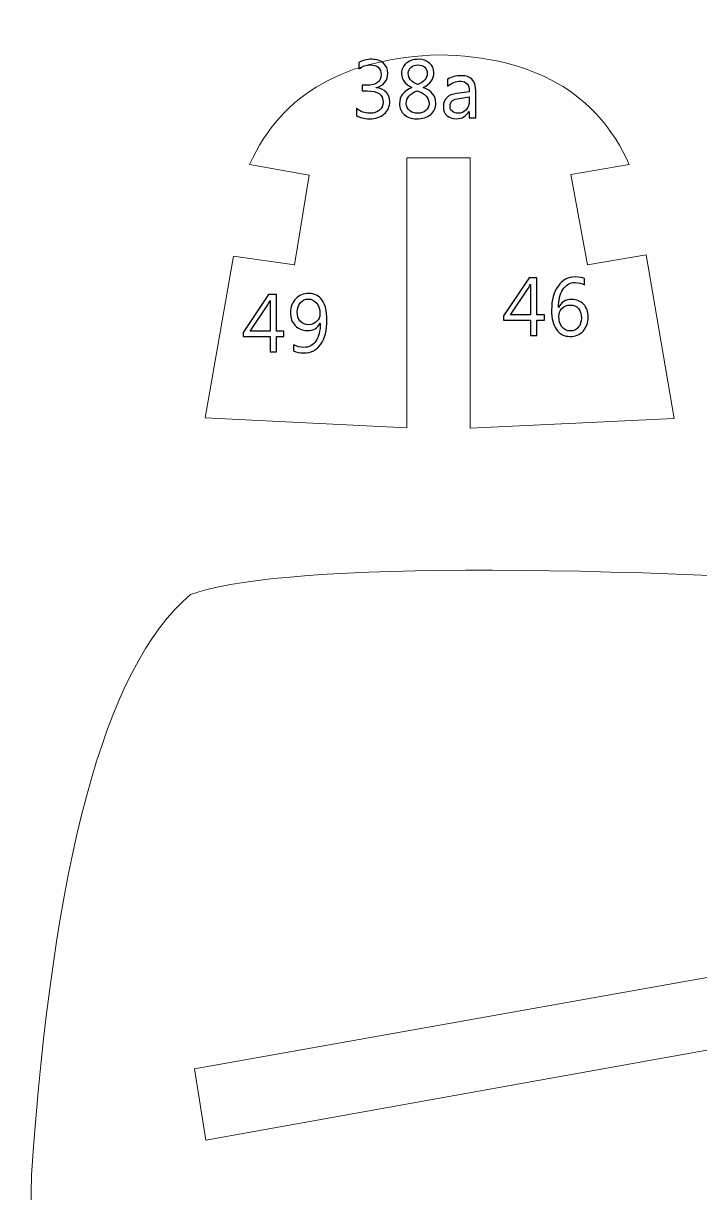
# Model space of a CAD drawing. Header units: centimetres. Extents: x -196 to 200, y -267 to 229.
# Drawn here: x -193.6 to -158.5, y 111.7 to 172.4 of the extents above; entities that cross this region are included whole.
import ezdxf

# ---------------------------------------------------------------- set-up
doc = ezdxf.new("R2010")
doc.units = ezdxf.units.CM
doc.header["$MEASUREMENT"] = 0
doc.layers.add('Camada 1', color=7, linetype='Continuous')
doc.layers.add('Camada 2', color=20, linetype='Continuous')

msp = doc.modelspace()

# ---------------------------------------------------------------- linework, layer by layer
at = {"layer": 'Camada 1', "lineweight": 9}
for points, knots in [([(114.689, 140.372), (114.689, 140.372), (121.777, 140.406), (121.777, 140.406), (121.777, 140.406), (121.777, 140.406), (121.77, 129.531), (121.77, 129.531), (121.77, 129.531), (121.77, 129.531), (125.082, 129.531), (125.082, 129.531), (125.082, 129.531), (125.082, 129.531), (125.087, 140.334), (125.087, 140.334), (125.087, 140.334), (125.087, 140.334), (135.586, 140.334), (135.586, 140.334), (135.586, 140.334), (135.586, 140.334), (135.586, 129.531), (135.586, 129.531), (135.586, 129.531), (135.586, 129.531), (138.885, 129.531), (138.885, 129.531), (138.885, 129.531), (138.885, 129.531), (138.886, 140.351), (138.886, 140.351), (138.886, 140.351), (138.886, 140.351), (149.417, 140.346), (149.417, 140.346), (149.417, 140.346), (149.417, 140.346), (149.391, 129.535), (149.391, 129.535), (149.391, 129.535), (149.391, 129.535), (152.742, 129.531), (152.742, 129.531), (152.742, 129.531), (152.742, 129.531), (152.755, 140.375), (152.755, 140.375), (152.755, 140.375), (152.755, 140.375), (163.247, 140.384), (163.247, 140.384), (163.247, 140.384), (163.247, 140.384), (163.247, 129.532), (163.247, 129.532), (163.247, 129.532), (163.247, 129.532), (166.534, 129.534), (166.534, 129.534), (166.534, 129.534), (166.534, 129.534), (166.587, 140.372), (166.587, 140.372), (166.587, 140.372), (166.587, 140.372), (177.191, 140.351), (177.191, 140.351), (177.191, 140.351), (177.191, 140.351), (177.225, 129.532), (177.225, 129.532), (177.225, 129.532), (177.225, 129.532), (180.491, 129.532), (180.491, 129.532), (180.491, 129.532), (180.491, 129.532), (180.507, 140.351), (180.507, 140.351), (180.507, 140.351), (180.507, 140.351), (194.175, 140.357), (194.175, 140.357), (194.175, 140.357), (194.175, 140.357), (194.198, 135.934), (194.198, 135.934), (194.198, 135.934), (194.198, 135.934), (190.911, 135.937), (190.911, 135.937), (190.911, 135.937), (190.911, 135.937), (190.911, 122.929), (190.911, 122.929), (190.911, 122.929), (190.911, 122.929), (194.197, 122.931), (194.197, 122.931), (194.197, 122.931), (194.197, 122.931), (194.197, 118.546), (194.197, 118.546), (194.197, 118.546), (194.197, 118.546), (111.237, 118.545), (111.237, 118.545), (111.237, 118.545), (111.237, 118.545), (111.234, 125.194), (111.234, 125.194), (111.234, 125.194), (111.234, 125.194), (100.095, 125.194), (100.095, 125.194), (100.095, 125.194), (98.387, 125.156), (97.605, 123.336), (97.591, 120.037), (97.591, 120.037), (97.729, 114.639), (94.559, 112.378), (91.986, 112.668), (91.986, 112.668), (91.986, 112.668), (93.508, 124.97), (93.508, 124.97), (93.508, 124.97), (93.508, 124.97), (90.249, 125.309), (90.249, 125.309), (90.249, 125.309), (90.249, 125.309), (89.165, 117.272), (89.165, 117.272), (89.165, 117.272), (89.165, 117.272), (2.271, 117.175), (2.271, 117.175), (2.271, 117.175), (2.271, 117.175), (2.269, 110.802), (2.269, 110.802), (2.269, 110.802), (2.269, 110.802), (-1.043, 110.801), (-1.043, 110.801), (-1.043, 110.801), (-1.043, 110.801), (-1.185, 88.942), (-1.185, 88.942), (-1.185, 88.942), (-1.185, 88.942), (-35.24, 85.129), (-35.24, 85.129), (-35.24, 85.129), (-35.24, 85.129), (-63.557, 85.144), (-63.557, 85.144), (-63.557, 85.144), (-65.043, 84.591), (-65.665, 83.347), (-65.246, 81.268), (-65.246, 81.268), (-65.246, 81.268), (-64.254, 78.165), (-64.254, 78.165), (-64.254, 78.165), (-63.326, 75.262), (-63.061, 73.597), (-65.387, 72.634), (-65.387, 72.634), (-65.387, 72.634), (-69.566, 71.073), (-69.566, 71.073), (-69.566, 71.073), (-75.32, 68.462), (-76.167, 62.893), (-73.657, 55.298), (-73.657, 55.298), (-72.354, 51.114), (-73.927, 48.199), (-76.368, 49.092), (-76.368, 49.092), (-76.368, 49.092), (-103.733, 58.307), (-103.733, 58.307), (-103.733, 58.307), (-103.102, 60.687), (-102.343, 63.067), (-101.456, 65.446), (-101.456, 65.446), (-101.456, 65.446), (-93.666, 62.108), (-93.666, 62.108), (-93.666, 62.108), (-93.666, 62.108), (-92.577, 65.248), (-92.577, 65.248), (-92.577, 65.248), (-92.577, 65.248), (-100.4, 68.586), (-100.4, 68.586), (-100.4, 68.586), (-99.209, 71.162), (-97.955, 73.674), (-96.637, 76.121), (-96.637, 76.121), (-96.637, 76.121), (-88.847, 71.858), (-88.847, 71.858), (-88.847, 71.858), (-88.847, 71.858), (-87.13, 74.667), (-87.13, 74.667), (-87.13, 74.667), (-87.13, 74.667), (-94.821, 78.964), (-94.821, 78.964), (-94.821, 78.964), (-93.561, 81.177), (-92.248, 83.287), (-90.86, 85.243), (-90.86, 85.243), (-90.86, 85.243), (-83.73, 80.451), (-83.73, 80.451), (-83.73, 80.451), (-83.73, 80.451), (-81.948, 83.161), (-81.948, 83.161), (-81.948, 83.161), (-81.948, 83.161), (-88.979, 87.953), (-88.979, 87.953), (-88.979, 87.953), (-87.461, 89.938), (-86.028, 91.963), (-84.688, 94.035), (-84.688, 94.035), (-84.688, 94.035), (-77.327, 89.441), (-77.327, 89.441), (-77.327, 89.441), (-77.327, 89.441), (-75.907, 92.316), (-75.907, 92.316), (-75.907, 92.316), (-75.907, 92.316), (-83.103, 96.976), (-83.103, 96.976), (-83.103, 96.976), (-80.277, 103.602), (-82.236, 109.043), (-90.122, 112.277), (-90.122, 112.277), (-103.899, 115.381), (-119.513, 113.823), (-133.764, 106.791), (-133.764, 106.791), (-144.008, 101.178), (-154.042, 94.092), (-164.777, 87.847), (-164.777, 87.847), (-170.221, 84.322), (-175.616, 81.162), (-181.376, 78.622), (-181.376, 78.622), (-183.558, 77.911), (-185.077, 77.638), (-185.897, 78.094), (-185.897, 78.094), (-191.027, 82.698), (-193.644, 93.751), (-193.229, 112.589), (-193.229, 112.589), (-192.121, 128.575), (-189.468, 139.014), (-184.95, 142.757), (-184.95, 142.757), (-180.824, 144.316), (-165.289, 144.555), (-141.95, 142.79), (-141.95, 142.79), (-126.066, 141.543), (-110.264, 140.047), (-94.515, 138.397), (-94.515, 138.397), (-85.281, 137.334), (-77.614, 145.445), (-70.733, 157.943), (-70.733, 157.943), (-72.994, 158.332), (-74.592, 160.089), (-74.791, 163.639), (-74.791, 163.639), (-74.747, 167.843), (-72.92, 169.939), (-69.436, 170.243), (-69.436, 170.243), (-67.983, 170.256), (-66.531, 170.239), (-65.079, 170.073), (-65.079, 170.073), (-63.108, 169.837), (-62.191, 170.706), (-62.256, 173.119), (-62.256, 173.119), (-62.256, 173.119), (-62.225, 177.892), (-62.225, 177.892), (-62.225, 177.892), (-62.225, 177.892), (-58.622, 177.892), (-58.622, 177.892), (-58.622, 177.892), (-58.622, 177.892), (-58.621, 184.763), (-58.621, 184.763), (-58.621, 184.763), (-58.621, 184.763), (-52.573, 184.76), (-52.573, 184.76), (-52.573, 184.76), (-52.573, 184.76), (-46.65, 192.035), (-46.65, 192.035), (-46.65, 192.035), (-46.65, 192.035), (-18.056, 192.03), (-18.056, 192.03), (-18.056, 192.03), (-18.056, 192.03), (-18.049, 180.199), (-18.049, 180.199), (-18.049, 180.199), (-18.049, 180.199), (-14.604, 180.2), (-14.604, 180.2), (-14.604, 180.2), (-14.604, 180.2), (-14.654, 172.369), (-14.654, 172.369), (-14.654, 172.369), (-14.75, 170.684), (-15.901, 169.942), (-17.653, 169.659), (-17.653, 169.659), (-17.653, 169.659), (-23.365, 169.659), (-23.365, 169.659), (-23.365, 169.659), (-23.365, 169.659), (-23.367, 164.682), (-23.367, 164.682), (-23.367, 164.682), (-23.367, 164.682), (-17.384, 164.682), (-17.384, 164.682), (-17.384, 164.682), (-9.828, 164.385), (-5.427, 163.227), (-3.319, 160.661), (-3.319, 160.661), (-1.966, 159.056), (-1.137, 157.276), (-1.075, 155.241), (-1.075, 155.241), (-1.075, 155.241), (-1.006, 145.454), (-1.006, 145.454), (-1.006, 145.454), (-1.006, 145.454), (2.333, 145.456), (2.333, 145.456), (2.333, 145.456), (2.333, 145.456), (2.342, 137.754), (2.342, 137.754), (2.342, 137.754), (2.342, 137.754), (92.633, 137.751), (92.633, 137.751), (92.633, 137.751), (92.633, 137.751), (92.619, 142.019), (92.619, 142.019), (92.619, 142.019), (94.823, 148.923), (96.989, 156.13), (99.23, 162.731), (99.23, 162.731), (100.216, 165.658), (101.894, 167.27), (104.257, 167.188), (104.257, 167.188), (107.361, 166.892), (109.115, 164.964), (110.065, 161.989), (110.065, 161.989), (111.854, 155.099), (113.136, 147.567), (114.689, 140.372)], [0, 0, 0, 0, 0.009804, 0.009804, 0.009804, 0.009804, 0.019608, 0.019608, 0.019608, 0.019608, 0.029412, 0.029412, 0.029412, 0.029412, 0.039216, 0.039216, 0.039216, 0.039216, 0.04902, 0.04902, 0.04902, 0.04902, 0.058824, 0.058824, 0.058824, 0.058824, 0.068627, 0.068627, 0.068627, 0.068627, 0.078431, 0.078431, 0.078431, 0.078431, 0.088235, 0.088235, 0.088235, 0.088235, 0.098039, 0.098039, 0.098039, 0.098039, 0.107843, 0.107843, 0.107843, 0.107843, 0.117647, 0.117647, 0.117647, 0.117647, 0.127451, 0.127451, 0.127451, 0.127451, 0.137255, 0.137255, 0.137255, 0.137255, 0.147059, 0.147059, 0.147059, 0.147059, 0.156863, 0.156863, 0.156863, 0.156863, 0.166667, 0.166667, 0.166667, 0.166667, 0.176471, 0.176471, 0.176471, 0.176471, 0.186275, 0.186275, 0.186275, 0.186275, 0.196078, 0.196078, 0.196078, 0.196078, 0.205882, 0.205882, 0.205882, 0.205882, 0.215686, 0.215686, 0.215686, 0.215686, 0.22549, 0.22549, 0.22549, 0.22549, 0.235294, 0.235294, 0.235294, 0.235294, 0.245098, 0.245098, 0.245098, 0.245098, 0.254902, 0.254902, 0.254902, 0.254902, 0.264706, 0.264706, 0.264706, 0.264706, 0.27451, 0.27451, 0.27451, 0.27451, 0.284314, 0.284314, 0.284314, 0.284314, 0.294118, 0.294118, 0.294118, 0.294118, 0.303922, 0.303922, 0.303922, 0.303922, 0.313725, 0.313725, 0.313725, 0.313726, 0.323529, 0.323529, 0.323529, 0.323529, 0.333333, 0.333333, 0.333333, 0.333333, 0.343137, 0.343137, 0.343137, 0.343137, 0.352941, 0.352941, 0.352941, 0.352941, 0.362745, 0.362745, 0.362745, 0.362745, 0.372549, 0.372549, 0.372549, 0.372549, 0.382353, 0.382353, 0.382353, 0.382353, 0.392157, 0.392157, 0.392157, 0.392157, 0.401961, 0.401961, 0.401961, 0.401961, 0.411765, 0.411765, 0.411765, 0.411765, 0.421569, 0.421569, 0.421569, 0.421569, 0.431373, 0.431373, 0.431373, 0.431373, 0.441176, 0.441176, 0.441176, 0.441176, 0.45098, 0.45098, 0.45098, 0.45098, 0.460784, 0.460784, 0.460784, 0.460784, 0.470588, 0.470588, 0.470588, 0.470588, 0.480392, 0.480392, 0.480392, 0.480392, 0.490196, 0.490196, 0.490196, 0.490196, 0.5, 0.5, 0.5, 0.5, 0.509804, 0.509804, 0.509804, 0.509804, 0.519608, 0.519608, 0.519608, 0.519608, 0.529412, 0.529412, 0.529412, 0.529412, 0.539216, 0.539216, 0.539216, 0.539216, 0.54902, 0.54902, 0.54902, 0.54902, 0.558824, 0.558824, 0.558824, 0.558824, 0.568627, 0.568627, 0.568627, 0.568627, 0.578431, 0.578431, 0.578431, 0.578431, 0.588235, 0.588235, 0.588235, 0.588235, 0.598039, 0.598039, 0.598039, 0.598039, 0.607843, 0.607843, 0.607843, 0.607843, 0.617647, 0.617647, 0.617647, 0.617647, 0.627451, 0.627451, 0.627451, 0.627451, 0.637255, 0.637255, 0.637255, 0.637255, 0.647059, 0.647059, 0.647059, 0.647059, 0.656863, 0.656863, 0.656863, 0.656863, 0.666667, 0.666667, 0.666667, 0.666667, 0.676471, 0.676471, 0.676471, 0.676471, 0.686275, 0.686275, 0.686275, 0.686275, 0.696078, 0.696078, 0.696078, 0.696078, 0.705882, 0.705882, 0.705882, 0.705882, 0.715686, 0.715686, 0.715686, 0.715686, 0.72549, 0.72549, 0.72549, 0.72549, 0.735294, 0.735294, 0.735294, 0.735294, 0.745098, 0.745098, 0.745098, 0.745098, 0.754902, 0.754902, 0.754902, 0.754902, 0.764706, 0.764706, 0.764706, 0.764706, 0.77451, 0.77451, 0.77451, 0.77451, 0.784314, 0.784314, 0.784314, 0.784314, 0.794118, 0.794118, 0.794118, 0.794118, 0.803922, 0.803922, 0.803922, 0.803922, 0.813725, 0.813725, 0.813725, 0.813726, 0.823529, 0.823529, 0.823529, 0.823529, 0.833333, 0.833333, 0.833333, 0.833333, 0.843137, 0.843137, 0.843137, 0.843137, 0.852941, 0.852941, 0.852941, 0.852941, 0.862745, 0.862745, 0.862745, 0.862745, 0.872549, 0.872549, 0.872549, 0.872549, 0.882353, 0.882353, 0.882353, 0.882353, 0.892157, 0.892157, 0.892157, 0.892157, 0.901961, 0.901961, 0.901961, 0.901961, 0.911765, 0.911765, 0.911765, 0.911765, 0.921569, 0.921569, 0.921569, 0.921569, 0.931373, 0.931373, 0.931373, 0.931373, 0.941176, 0.941176, 0.941176, 0.941176, 0.95098, 0.95098, 0.95098, 0.95098, 0.960784, 0.960784, 0.960784, 0.960784, 0.970588, 0.970588, 0.970588, 0.970588, 0.980392, 0.980392, 0.980392, 0.980392, 1, 1, 1, 1]), ([(-181.881, 165.108), (-181.881, 165.108), (-178.786, 164.544), (-178.786, 164.544), (-178.786, 164.544), (-178.786, 164.544), (-179.557, 159.887), (-179.557, 159.887), (-179.557, 159.887), (-179.557, 159.887), (-182.719, 160.334), (-182.719, 160.334), (-182.719, 160.334), (-182.719, 160.334), (-184.196, 151.947), (-184.196, 151.947), (-184.196, 151.947), (-184.196, 151.947), (-173.705, 151.417), (-173.705, 151.417), (-173.705, 151.417), (-173.705, 151.417), (-173.712, 165.444), (-173.712, 165.444), (-173.712, 165.444), (-173.712, 165.444), (-170.421, 165.443), (-170.421, 165.443), (-170.421, 165.443), (-170.421, 165.443), (-170.421, 151.397), (-170.421, 151.397), (-170.421, 151.397), (-170.421, 151.397), (-159.807, 151.913), (-159.807, 151.913), (-159.807, 151.913), (-159.807, 151.913), (-161.274, 160.416), (-161.274, 160.416), (-161.274, 160.416), (-161.274, 160.416), (-164.313, 159.891), (-164.313, 159.891), (-164.313, 159.891), (-164.313, 159.891), (-165.177, 164.585), (-165.177, 164.585), (-165.177, 164.585), (-165.177, 164.585), (-162.152, 165.106), (-162.152, 165.106), (-162.152, 165.106), (-163.812, 168.831), (-167.12, 170.716), (-172.038, 170.804), (-172.038, 170.804), (-176.778, 170.652), (-180.233, 168.843), (-181.881, 165.108)], [0, 0, 0, 0, 0.0625, 0.0625, 0.0625, 0.0625, 0.125, 0.125, 0.125, 0.125, 0.1875, 0.1875, 0.1875, 0.1875, 0.25, 0.25, 0.25, 0.25, 0.3125, 0.3125, 0.3125, 0.3125, 0.375, 0.375, 0.375, 0.375, 0.4375, 0.4375, 0.4375, 0.4375, 0.5, 0.5, 0.5, 0.5, 0.5625, 0.5625, 0.5625, 0.5625, 0.625, 0.625, 0.625, 0.625, 0.6875, 0.6875, 0.6875, 0.6875, 0.75, 0.75, 0.75, 0.75, 0.8125, 0.8125, 0.8125, 0.8125, 0.875, 0.875, 0.875, 0.875, 1, 1, 1, 1]), ([(-184.741, 118.12), (-184.741, 118.12), (-184.151, 114.415), (-184.151, 114.415), (-184.151, 114.415), (-184.151, 114.415), (-146.25, 121.208), (-146.25, 121.208), (-146.25, 121.208), (-146.25, 121.208), (-147.004, 124.833), (-147.004, 124.833), (-147.004, 124.833), (-147.004, 124.833), (-184.741, 118.12), (-184.741, 118.12)], [0, 0, 0, 0, 0.2, 0.2, 0.2, 0.2, 0.4, 0.4, 0.4, 0.4, 0.6, 0.6, 0.6, 0.6, 1, 1, 1, 1])]:
    msp.add_open_spline(points, degree=3, knots=knots, dxfattribs=at)
at = {"layer": 'Camada 2'}
for points, knots in [([(-176.327, 167.643), (-176.327, 167.643), (-176.327, 168.01), (-176.327, 168.01), (-176.327, 168.01), (-176.123, 167.848), (-175.892, 167.767), (-175.635, 167.767), (-175.635, 167.767), (-175.426, 167.767), (-175.259, 167.819), (-175.135, 167.924), (-175.135, 167.924), (-175.01, 168.028), (-174.948, 168.169), (-174.948, 168.345), (-174.948, 168.345), (-174.948, 168.737), (-175.226, 168.932), (-175.78, 168.932), (-175.78, 168.932), (-175.78, 168.932), (-176.028, 168.932), (-176.028, 168.932), (-176.028, 168.932), (-176.028, 168.932), (-176.028, 169.222), (-176.028, 169.222), (-176.028, 169.222), (-176.028, 169.222), (-175.792, 169.222), (-175.792, 169.222), (-175.792, 169.222), (-175.298, 169.222), (-175.051, 169.406), (-175.051, 169.772), (-175.051, 169.772), (-175.051, 170.112), (-175.239, 170.281), (-175.616, 170.281), (-175.616, 170.281), (-175.827, 170.281), (-176.025, 170.21), (-176.212, 170.067), (-176.212, 170.067), (-176.212, 170.067), (-176.212, 170.4), (-176.212, 170.4), (-176.212, 170.4), (-176.02, 170.514), (-175.793, 170.571), (-175.532, 170.571), (-175.532, 170.571), (-175.28, 170.571), (-175.079, 170.504), (-174.927, 170.371), (-174.927, 170.371), (-174.776, 170.237), (-174.701, 170.067), (-174.701, 169.858), (-174.701, 169.858), (-174.701, 169.465), (-174.901, 169.212), (-175.301, 169.099), (-175.301, 169.099), (-175.301, 169.099), (-175.301, 169.091), (-175.301, 169.091), (-175.301, 169.091), (-175.086, 169.07), (-174.916, 168.995), (-174.789, 168.865), (-174.789, 168.865), (-174.662, 168.734), (-174.598, 168.572), (-174.598, 168.378), (-174.598, 168.378), (-174.598, 168.109), (-174.694, 167.893), (-174.887, 167.728), (-174.887, 167.728), (-175.08, 167.564), (-175.334, 167.481), (-175.649, 167.481), (-175.649, 167.481), (-175.933, 167.481), (-176.159, 167.535), (-176.327, 167.643)], [0, 0, 0, 0, 0.043478, 0.043478, 0.043478, 0.043478, 0.086957, 0.086957, 0.086957, 0.086957, 0.130435, 0.130435, 0.130435, 0.130435, 0.173913, 0.173913, 0.173913, 0.173913, 0.217391, 0.217391, 0.217391, 0.217391, 0.26087, 0.26087, 0.26087, 0.26087, 0.304348, 0.304348, 0.304348, 0.304348, 0.347826, 0.347826, 0.347826, 0.347826, 0.391304, 0.391304, 0.391304, 0.391304, 0.434783, 0.434783, 0.434783, 0.434783, 0.478261, 0.478261, 0.478261, 0.478261, 0.521739, 0.521739, 0.521739, 0.521739, 0.565217, 0.565217, 0.565217, 0.565217, 0.608696, 0.608696, 0.608696, 0.608696, 0.652174, 0.652174, 0.652174, 0.652174, 0.695652, 0.695652, 0.695652, 0.695652, 0.73913, 0.73913, 0.73913, 0.73913, 0.782609, 0.782609, 0.782609, 0.782609, 0.826087, 0.826087, 0.826087, 0.826087, 0.869565, 0.869565, 0.869565, 0.869565, 0.913043, 0.913043, 0.913043, 0.913043, 1, 1, 1, 1]), ([(-173.446, 169.099), (-173.446, 169.099), (-173.446, 169.107), (-173.446, 169.107), (-173.446, 169.107), (-173.805, 169.274), (-173.984, 169.515), (-173.984, 169.833), (-173.984, 169.833), (-173.984, 170.048), (-173.902, 170.225), (-173.738, 170.363), (-173.738, 170.363), (-173.573, 170.502), (-173.362, 170.571), (-173.103, 170.571), (-173.103, 170.571), (-172.87, 170.571), (-172.678, 170.506), (-172.528, 170.377), (-172.528, 170.377), (-172.378, 170.247), (-172.302, 170.082), (-172.302, 169.879), (-172.302, 169.879), (-172.302, 169.548), (-172.487, 169.291), (-172.857, 169.107), (-172.857, 169.107), (-172.857, 169.107), (-172.857, 169.099), (-172.857, 169.099), (-172.857, 169.099), (-172.422, 168.943), (-172.204, 168.673), (-172.204, 168.29), (-172.204, 168.29), (-172.204, 168.042), (-172.293, 167.846), (-172.471, 167.7), (-172.471, 167.7), (-172.648, 167.554), (-172.896, 167.481), (-173.212, 167.481), (-173.212, 167.481), (-173.467, 167.481), (-173.677, 167.554), (-173.843, 167.698), (-173.843, 167.698), (-174.008, 167.842), (-174.091, 168.03), (-174.091, 168.261), (-174.091, 168.261), (-174.091, 168.644), (-173.876, 168.924), (-173.446, 169.099)], [0, 0, 0, 0, 0.066667, 0.066667, 0.066667, 0.066667, 0.133333, 0.133333, 0.133333, 0.133333, 0.2, 0.2, 0.2, 0.2, 0.266667, 0.266667, 0.266667, 0.266667, 0.333333, 0.333333, 0.333333, 0.333333, 0.4, 0.4, 0.4, 0.4, 0.466667, 0.466667, 0.466667, 0.466667, 0.533333, 0.533333, 0.533333, 0.533333, 0.6, 0.6, 0.6, 0.6, 0.666667, 0.666667, 0.666667, 0.666667, 0.733333, 0.733333, 0.733333, 0.733333, 0.8, 0.8, 0.8, 0.8, 0.866667, 0.866667, 0.866667, 0.866667, 1, 1, 1, 1]), ([(-172.652, 169.836), (-172.652, 169.974), (-172.696, 170.082), (-172.782, 170.162), (-172.782, 170.162), (-172.868, 170.241), (-172.986, 170.281), (-173.135, 170.281), (-173.135, 170.281), (-173.274, 170.281), (-173.392, 170.24), (-173.489, 170.156), (-173.489, 170.156), (-173.585, 170.074), (-173.634, 169.969), (-173.634, 169.841), (-173.634, 169.841), (-173.634, 169.58), (-173.472, 169.385), (-173.147, 169.252), (-173.147, 169.252), (-172.817, 169.389), (-172.652, 169.583), (-172.652, 169.836)], [0, 0, 0, 0, 0.142857, 0.142857, 0.142857, 0.142857, 0.285714, 0.285714, 0.285714, 0.285714, 0.428571, 0.428571, 0.428571, 0.428571, 0.571429, 0.571429, 0.571429, 0.571429, 0.714286, 0.714286, 0.714286, 0.714286, 1, 1, 1, 1]), ([(-170.126, 167.532), (-170.126, 167.532), (-170.467, 167.532), (-170.467, 167.532), (-170.467, 167.532), (-170.467, 167.532), (-170.467, 167.866), (-170.467, 167.866), (-170.467, 167.866), (-170.467, 167.866), (-170.476, 167.866), (-170.476, 167.866), (-170.476, 167.866), (-170.624, 167.609), (-170.843, 167.481), (-171.132, 167.481), (-171.132, 167.481), (-171.345, 167.481), (-171.511, 167.537), (-171.632, 167.65), (-171.632, 167.65), (-171.752, 167.763), (-171.811, 167.912), (-171.811, 168.099), (-171.811, 168.099), (-171.811, 168.498), (-171.577, 168.73), (-171.107, 168.796), (-171.107, 168.796), (-171.107, 168.796), (-170.467, 168.885), (-170.467, 168.885), (-170.467, 168.885), (-170.467, 169.249), (-170.614, 169.432), (-170.907, 169.432), (-170.907, 169.432), (-171.164, 169.432), (-171.395, 169.343), (-171.602, 169.167), (-171.602, 169.167), (-171.602, 169.167), (-171.602, 169.517), (-171.602, 169.517), (-171.602, 169.517), (-171.393, 169.651), (-171.151, 169.718), (-170.878, 169.718), (-170.878, 169.718), (-170.376, 169.718), (-170.126, 169.452), (-170.126, 168.921), (-170.126, 168.921), (-170.126, 168.921), (-170.126, 167.532), (-170.126, 167.532)], [0, 0, 0, 0, 0.066667, 0.066667, 0.066667, 0.066667, 0.133333, 0.133333, 0.133333, 0.133333, 0.2, 0.2, 0.2, 0.2, 0.266667, 0.266667, 0.266667, 0.266667, 0.333333, 0.333333, 0.333333, 0.333333, 0.4, 0.4, 0.4, 0.4, 0.466667, 0.466667, 0.466667, 0.466667, 0.533333, 0.533333, 0.533333, 0.533333, 0.6, 0.6, 0.6, 0.6, 0.666667, 0.666667, 0.666667, 0.666667, 0.733333, 0.733333, 0.733333, 0.733333, 0.8, 0.8, 0.8, 0.8, 0.866667, 0.866667, 0.866667, 0.866667, 1, 1, 1, 1]), ([(-173.17, 168.937), (-173.551, 168.785), (-173.741, 168.565), (-173.741, 168.276), (-173.741, 168.276), (-173.741, 168.128), (-173.685, 168.005), (-173.575, 167.91), (-173.575, 167.91), (-173.465, 167.815), (-173.319, 167.767), (-173.139, 167.767), (-173.139, 167.767), (-172.967, 167.767), (-172.827, 167.814), (-172.718, 167.908), (-172.718, 167.908), (-172.609, 168.002), (-172.554, 168.121), (-172.554, 168.264), (-172.554, 168.264), (-172.554, 168.565), (-172.76, 168.789), (-173.17, 168.937)], [0, 0, 0, 0, 0.142857, 0.142857, 0.142857, 0.142857, 0.285714, 0.285714, 0.285714, 0.285714, 0.428571, 0.428571, 0.428571, 0.428571, 0.571429, 0.571429, 0.571429, 0.571429, 0.714286, 0.714286, 0.714286, 0.714286, 1, 1, 1, 1]), ([(-170.467, 168.612), (-170.467, 168.612), (-170.982, 168.541), (-170.982, 168.541), (-170.982, 168.541), (-171.141, 168.519), (-171.26, 168.479), (-171.341, 168.423), (-171.341, 168.423), (-171.421, 168.366), (-171.462, 168.266), (-171.462, 168.123), (-171.462, 168.123), (-171.462, 168.018), (-171.425, 167.933), (-171.35, 167.867), (-171.35, 167.867), (-171.276, 167.801), (-171.176, 167.767), (-171.053, 167.767), (-171.053, 167.767), (-170.883, 167.767), (-170.743, 167.827), (-170.633, 167.946), (-170.633, 167.946), (-170.523, 168.065), (-170.467, 168.216), (-170.467, 168.399), (-170.467, 168.399), (-170.467, 168.399), (-170.467, 168.612), (-170.467, 168.612)], [0, 0, 0, 0, 0.111111, 0.111111, 0.111111, 0.111111, 0.222222, 0.222222, 0.222222, 0.222222, 0.333333, 0.333333, 0.333333, 0.333333, 0.444444, 0.444444, 0.444444, 0.444444, 0.555556, 0.555556, 0.555556, 0.555556, 0.666667, 0.666667, 0.666667, 0.666667, 0.777778, 0.777778, 0.777778, 0.777778, 1, 1, 1, 1]), ([(-166.561, 157.015), (-166.561, 157.015), (-166.945, 157.015), (-166.945, 157.015), (-166.945, 157.015), (-166.945, 157.015), (-166.945, 156.221), (-166.945, 156.221), (-166.945, 156.221), (-166.945, 156.221), (-167.282, 156.221), (-167.282, 156.221), (-167.282, 156.221), (-167.282, 156.221), (-167.282, 157.015), (-167.282, 157.015), (-167.282, 157.015), (-167.282, 157.015), (-168.687, 157.015), (-168.687, 157.015), (-168.687, 157.015), (-168.687, 157.015), (-168.687, 157.238), (-168.687, 157.238), (-168.687, 157.238), (-168.687, 157.238), (-167.357, 159.209), (-167.357, 159.209), (-167.357, 159.209), (-167.357, 159.209), (-166.945, 159.209), (-166.945, 159.209), (-166.945, 159.209), (-166.945, 159.209), (-166.945, 157.292), (-166.945, 157.292), (-166.945, 157.292), (-166.945, 157.292), (-166.561, 157.292), (-166.561, 157.292), (-166.561, 157.292), (-166.561, 157.292), (-166.561, 157.015), (-166.561, 157.015)], [0, 0, 0, 0, 0.083333, 0.083333, 0.083333, 0.083333, 0.166667, 0.166667, 0.166667, 0.166667, 0.25, 0.25, 0.25, 0.25, 0.333333, 0.333333, 0.333333, 0.333333, 0.416667, 0.416667, 0.416667, 0.416667, 0.5, 0.5, 0.5, 0.5, 0.583333, 0.583333, 0.583333, 0.583333, 0.666667, 0.666667, 0.666667, 0.666667, 0.75, 0.75, 0.75, 0.75, 0.833333, 0.833333, 0.833333, 0.833333, 1, 1, 1, 1]), ([(-164.47, 159.175), (-164.47, 159.175), (-164.47, 158.851), (-164.47, 158.851), (-164.47, 158.851), (-164.624, 158.93), (-164.786, 158.97), (-164.957, 158.97), (-164.957, 158.97), (-165.222, 158.97), (-165.434, 158.852), (-165.593, 158.615), (-165.593, 158.615), (-165.752, 158.379), (-165.831, 158.063), (-165.831, 157.667), (-165.831, 157.667), (-165.831, 157.667), (-165.823, 157.667), (-165.823, 157.667), (-165.823, 157.667), (-165.684, 157.949), (-165.457, 158.09), (-165.14, 158.09), (-165.14, 158.09), (-164.879, 158.09), (-164.672, 158.007), (-164.518, 157.839), (-164.518, 157.839), (-164.363, 157.672), (-164.286, 157.448), (-164.286, 157.167), (-164.286, 157.167), (-164.286, 156.873), (-164.375, 156.634), (-164.551, 156.448), (-164.551, 156.448), (-164.727, 156.262), (-164.951, 156.17), (-165.223, 156.17), (-165.223, 156.17), (-165.523, 156.17), (-165.759, 156.289), (-165.93, 156.528), (-165.93, 156.528), (-166.1, 156.768), (-166.186, 157.103), (-166.186, 157.536), (-166.186, 157.536), (-166.186, 158.06), (-166.074, 158.478), (-165.851, 158.79), (-165.851, 158.79), (-165.627, 159.103), (-165.332, 159.26), (-164.966, 159.26), (-164.966, 159.26), (-164.757, 159.26), (-164.592, 159.231), (-164.47, 159.175)], [0, 0, 0, 0, 0.0625, 0.0625, 0.0625, 0.0625, 0.125, 0.125, 0.125, 0.125, 0.1875, 0.1875, 0.1875, 0.1875, 0.25, 0.25, 0.25, 0.25, 0.3125, 0.3125, 0.3125, 0.3125, 0.375, 0.375, 0.375, 0.375, 0.4375, 0.4375, 0.4375, 0.4375, 0.5, 0.5, 0.5, 0.5, 0.5625, 0.5625, 0.5625, 0.5625, 0.625, 0.625, 0.625, 0.625, 0.6875, 0.6875, 0.6875, 0.6875, 0.75, 0.75, 0.75, 0.75, 0.8125, 0.8125, 0.8125, 0.8125, 0.875, 0.875, 0.875, 0.875, 1, 1, 1, 1]), ([(-167.282, 157.292), (-167.282, 157.292), (-167.282, 158.583), (-167.282, 158.583), (-167.282, 158.583), (-167.282, 158.675), (-167.28, 158.778), (-167.274, 158.892), (-167.274, 158.892), (-167.274, 158.892), (-167.282, 158.892), (-167.282, 158.892), (-167.282, 158.892), (-167.302, 158.842), (-167.34, 158.766), (-167.397, 158.663), (-167.397, 158.663), (-167.397, 158.663), (-168.316, 157.292), (-168.316, 157.292), (-168.316, 157.292), (-168.316, 157.292), (-167.282, 157.292), (-167.282, 157.292)], [0, 0, 0, 0, 0.142857, 0.142857, 0.142857, 0.142857, 0.285714, 0.285714, 0.285714, 0.285714, 0.428571, 0.428571, 0.428571, 0.428571, 0.571429, 0.571429, 0.571429, 0.571429, 0.714286, 0.714286, 0.714286, 0.714286, 1, 1, 1, 1]), ([(-180.1, 156.158), (-180.1, 156.158), (-180.484, 156.158), (-180.484, 156.158), (-180.484, 156.158), (-180.484, 156.158), (-180.484, 155.364), (-180.484, 155.364), (-180.484, 155.364), (-180.484, 155.364), (-180.822, 155.364), (-180.822, 155.364), (-180.822, 155.364), (-180.822, 155.364), (-180.822, 156.158), (-180.822, 156.158), (-180.822, 156.158), (-180.822, 156.158), (-182.226, 156.158), (-182.226, 156.158), (-182.226, 156.158), (-182.226, 156.158), (-182.226, 156.382), (-182.226, 156.382), (-182.226, 156.382), (-182.226, 156.382), (-180.896, 158.352), (-180.896, 158.352), (-180.896, 158.352), (-180.896, 158.352), (-180.484, 158.352), (-180.484, 158.352), (-180.484, 158.352), (-180.484, 158.352), (-180.484, 156.436), (-180.484, 156.436), (-180.484, 156.436), (-180.484, 156.436), (-180.1, 156.436), (-180.1, 156.436), (-180.1, 156.436), (-180.1, 156.436), (-180.1, 156.158), (-180.1, 156.158)], [0, 0, 0, 0, 0.083333, 0.083333, 0.083333, 0.083333, 0.166667, 0.166667, 0.166667, 0.166667, 0.25, 0.25, 0.25, 0.25, 0.333333, 0.333333, 0.333333, 0.333333, 0.416667, 0.416667, 0.416667, 0.416667, 0.5, 0.5, 0.5, 0.5, 0.583333, 0.583333, 0.583333, 0.583333, 0.666667, 0.666667, 0.666667, 0.666667, 0.75, 0.75, 0.75, 0.75, 0.833333, 0.833333, 0.833333, 0.833333, 1, 1, 1, 1]), ([(-180.822, 156.436), (-180.822, 156.436), (-180.822, 157.727), (-180.822, 157.727), (-180.822, 157.727), (-180.822, 157.818), (-180.819, 157.921), (-180.813, 158.035), (-180.813, 158.035), (-180.813, 158.035), (-180.822, 158.035), (-180.822, 158.035), (-180.822, 158.035), (-180.841, 157.985), (-180.879, 157.909), (-180.936, 157.806), (-180.936, 157.806), (-180.936, 157.806), (-181.855, 156.436), (-181.855, 156.436), (-181.855, 156.436), (-181.855, 156.436), (-180.822, 156.436), (-180.822, 156.436)], [0, 0, 0, 0, 0.142857, 0.142857, 0.142857, 0.142857, 0.285714, 0.285714, 0.285714, 0.285714, 0.428571, 0.428571, 0.428571, 0.428571, 0.571429, 0.571429, 0.571429, 0.571429, 0.714286, 0.714286, 0.714286, 0.714286, 1, 1, 1, 1]), ([(-179.597, 155.413), (-179.597, 155.413), (-179.597, 155.741), (-179.597, 155.741), (-179.597, 155.741), (-179.43, 155.646), (-179.254, 155.599), (-179.068, 155.599), (-179.068, 155.599), (-178.797, 155.599), (-178.586, 155.709), (-178.436, 155.927), (-178.436, 155.927), (-178.285, 156.145), (-178.21, 156.456), (-178.21, 156.858), (-178.21, 156.858), (-178.213, 156.857), (-178.215, 156.857), (-178.218, 156.858), (-178.218, 156.858), (-178.346, 156.602), (-178.568, 156.474), (-178.884, 156.474), (-178.884, 156.474), (-179.14, 156.474), (-179.349, 156.561), (-179.513, 156.734), (-179.513, 156.734), (-179.677, 156.908), (-179.759, 157.132), (-179.759, 157.405), (-179.759, 157.405), (-179.759, 157.697), (-179.669, 157.936), (-179.489, 158.123), (-179.489, 158.123), (-179.309, 158.31), (-179.08, 158.403), (-178.799, 158.403), (-178.799, 158.403), (-178.505, 158.403), (-178.275, 158.286), (-178.111, 158.054), (-178.111, 158.054), (-177.947, 157.821), (-177.864, 157.482), (-177.864, 157.037), (-177.864, 157.037), (-177.864, 156.485), (-177.971, 156.06), (-178.185, 155.761), (-178.185, 155.761), (-178.398, 155.463), (-178.695, 155.313), (-179.076, 155.313), (-179.076, 155.313), (-179.276, 155.313), (-179.449, 155.347), (-179.597, 155.413)], [0, 0, 0, 0, 0.0625, 0.0625, 0.0625, 0.0625, 0.125, 0.125, 0.125, 0.125, 0.1875, 0.1875, 0.1875, 0.1875, 0.25, 0.25, 0.25, 0.25, 0.3125, 0.3125, 0.3125, 0.3125, 0.375, 0.375, 0.375, 0.375, 0.4375, 0.4375, 0.4375, 0.4375, 0.5, 0.5, 0.5, 0.5, 0.5625, 0.5625, 0.5625, 0.5625, 0.625, 0.625, 0.625, 0.625, 0.6875, 0.6875, 0.6875, 0.6875, 0.75, 0.75, 0.75, 0.75, 0.8125, 0.8125, 0.8125, 0.8125, 0.875, 0.875, 0.875, 0.875, 1, 1, 1, 1]), ([(-178.831, 158.113), (-178.996, 158.113), (-179.133, 158.051), (-179.243, 157.926), (-179.243, 157.926), (-179.353, 157.802), (-179.409, 157.644), (-179.409, 157.452), (-179.409, 157.452), (-179.409, 157.242), (-179.355, 157.077), (-179.247, 156.957), (-179.247, 156.957), (-179.139, 156.837), (-178.992, 156.777), (-178.807, 156.777), (-178.807, 156.777), (-178.646, 156.777), (-178.511, 156.832), (-178.399, 156.941), (-178.399, 156.941), (-178.287, 157.052), (-178.231, 157.185), (-178.231, 157.344), (-178.231, 157.344), (-178.231, 157.57), (-178.286, 157.755), (-178.397, 157.898), (-178.397, 157.898), (-178.508, 158.041), (-178.653, 158.113), (-178.831, 158.113)], [0, 0, 0, 0, 0.111111, 0.111111, 0.111111, 0.111111, 0.222222, 0.222222, 0.222222, 0.222222, 0.333333, 0.333333, 0.333333, 0.333333, 0.444444, 0.444444, 0.444444, 0.444444, 0.555556, 0.555556, 0.555556, 0.555556, 0.666667, 0.666667, 0.666667, 0.666667, 0.777778, 0.777778, 0.777778, 0.777778, 1, 1, 1, 1]), ([(-165.216, 157.8), (-165.393, 157.8), (-165.535, 157.741), (-165.645, 157.621), (-165.645, 157.621), (-165.755, 157.501), (-165.81, 157.36), (-165.81, 157.197), (-165.81, 157.197), (-165.81, 156.992), (-165.755, 156.818), (-165.646, 156.673), (-165.646, 156.673), (-165.538, 156.528), (-165.393, 156.456), (-165.212, 156.456), (-165.212, 156.456), (-165.04, 156.456), (-164.9, 156.519), (-164.795, 156.645), (-164.795, 156.645), (-164.689, 156.771), (-164.636, 156.93), (-164.636, 157.124), (-164.636, 157.124), (-164.636, 157.336), (-164.687, 157.501), (-164.789, 157.621), (-164.789, 157.621), (-164.89, 157.741), (-165.033, 157.8), (-165.216, 157.8)], [0, 0, 0, 0, 0.111111, 0.111111, 0.111111, 0.111111, 0.222222, 0.222222, 0.222222, 0.222222, 0.333333, 0.333333, 0.333333, 0.333333, 0.444444, 0.444444, 0.444444, 0.444444, 0.555556, 0.555556, 0.555556, 0.555556, 0.666667, 0.666667, 0.666667, 0.666667, 0.777778, 0.777778, 0.777778, 0.777778, 1, 1, 1, 1])]:
    msp.add_open_spline(points, degree=3, knots=knots, dxfattribs=at)
at = {"layer": 'Camada 2', "lineweight": 9}
for points, knots in [([(-176.327, 167.643), (-176.327, 167.643), (-176.327, 168.01), (-176.327, 168.01), (-176.327, 168.01), (-176.123, 167.848), (-175.892, 167.767), (-175.635, 167.767), (-175.635, 167.767), (-175.426, 167.767), (-175.259, 167.819), (-175.135, 167.924), (-175.135, 167.924), (-175.01, 168.028), (-174.948, 168.169), (-174.948, 168.345), (-174.948, 168.345), (-174.948, 168.737), (-175.226, 168.932), (-175.78, 168.932), (-175.78, 168.932), (-175.78, 168.932), (-176.028, 168.932), (-176.028, 168.932), (-176.028, 168.932), (-176.028, 168.932), (-176.028, 169.222), (-176.028, 169.222), (-176.028, 169.222), (-176.028, 169.222), (-175.792, 169.222), (-175.792, 169.222), (-175.792, 169.222), (-175.298, 169.222), (-175.051, 169.406), (-175.051, 169.772), (-175.051, 169.772), (-175.051, 170.112), (-175.239, 170.281), (-175.616, 170.281), (-175.616, 170.281), (-175.827, 170.281), (-176.025, 170.21), (-176.212, 170.067), (-176.212, 170.067), (-176.212, 170.067), (-176.212, 170.4), (-176.212, 170.4), (-176.212, 170.4), (-176.02, 170.514), (-175.793, 170.571), (-175.532, 170.571), (-175.532, 170.571), (-175.28, 170.571), (-175.079, 170.504), (-174.927, 170.371), (-174.927, 170.371), (-174.776, 170.237), (-174.701, 170.067), (-174.701, 169.858), (-174.701, 169.858), (-174.701, 169.465), (-174.901, 169.212), (-175.301, 169.099), (-175.301, 169.099), (-175.301, 169.099), (-175.301, 169.091), (-175.301, 169.091), (-175.301, 169.091), (-175.086, 169.07), (-174.916, 168.995), (-174.789, 168.865), (-174.789, 168.865), (-174.662, 168.734), (-174.598, 168.572), (-174.598, 168.378), (-174.598, 168.378), (-174.598, 168.109), (-174.694, 167.893), (-174.887, 167.728), (-174.887, 167.728), (-175.08, 167.564), (-175.334, 167.481), (-175.649, 167.481), (-175.649, 167.481), (-175.933, 167.481), (-176.159, 167.535), (-176.327, 167.643)], [0, 0, 0, 0, 0.043478, 0.043478, 0.043478, 0.043478, 0.086957, 0.086957, 0.086957, 0.086957, 0.130435, 0.130435, 0.130435, 0.130435, 0.173913, 0.173913, 0.173913, 0.173913, 0.217391, 0.217391, 0.217391, 0.217391, 0.26087, 0.26087, 0.26087, 0.26087, 0.304348, 0.304348, 0.304348, 0.304348, 0.347826, 0.347826, 0.347826, 0.347826, 0.391304, 0.391304, 0.391304, 0.391304, 0.434783, 0.434783, 0.434783, 0.434783, 0.478261, 0.478261, 0.478261, 0.478261, 0.521739, 0.521739, 0.521739, 0.521739, 0.565217, 0.565217, 0.565217, 0.565217, 0.608696, 0.608696, 0.608696, 0.608696, 0.652174, 0.652174, 0.652174, 0.652174, 0.695652, 0.695652, 0.695652, 0.695652, 0.73913, 0.73913, 0.73913, 0.73913, 0.782609, 0.782609, 0.782609, 0.782609, 0.826087, 0.826087, 0.826087, 0.826087, 0.869565, 0.869565, 0.869565, 0.869565, 0.913043, 0.913043, 0.913043, 0.913043, 1, 1, 1, 1]), ([(-173.446, 169.099), (-173.446, 169.099), (-173.446, 169.107), (-173.446, 169.107), (-173.446, 169.107), (-173.805, 169.274), (-173.984, 169.515), (-173.984, 169.833), (-173.984, 169.833), (-173.984, 170.048), (-173.902, 170.225), (-173.738, 170.363), (-173.738, 170.363), (-173.573, 170.502), (-173.362, 170.571), (-173.103, 170.571), (-173.103, 170.571), (-172.87, 170.571), (-172.678, 170.506), (-172.528, 170.377), (-172.528, 170.377), (-172.378, 170.247), (-172.302, 170.082), (-172.302, 169.879), (-172.302, 169.879), (-172.302, 169.548), (-172.487, 169.291), (-172.857, 169.107), (-172.857, 169.107), (-172.857, 169.107), (-172.857, 169.099), (-172.857, 169.099), (-172.857, 169.099), (-172.422, 168.943), (-172.204, 168.673), (-172.204, 168.29), (-172.204, 168.29), (-172.204, 168.042), (-172.293, 167.846), (-172.471, 167.7), (-172.471, 167.7), (-172.648, 167.554), (-172.896, 167.481), (-173.212, 167.481), (-173.212, 167.481), (-173.467, 167.481), (-173.677, 167.554), (-173.843, 167.698), (-173.843, 167.698), (-174.008, 167.842), (-174.091, 168.03), (-174.091, 168.261), (-174.091, 168.261), (-174.091, 168.644), (-173.876, 168.924), (-173.446, 169.099)], [0, 0, 0, 0, 0.066667, 0.066667, 0.066667, 0.066667, 0.133333, 0.133333, 0.133333, 0.133333, 0.2, 0.2, 0.2, 0.2, 0.266667, 0.266667, 0.266667, 0.266667, 0.333333, 0.333333, 0.333333, 0.333333, 0.4, 0.4, 0.4, 0.4, 0.466667, 0.466667, 0.466667, 0.466667, 0.533333, 0.533333, 0.533333, 0.533333, 0.6, 0.6, 0.6, 0.6, 0.666667, 0.666667, 0.666667, 0.666667, 0.733333, 0.733333, 0.733333, 0.733333, 0.8, 0.8, 0.8, 0.8, 0.866667, 0.866667, 0.866667, 0.866667, 1, 1, 1, 1]), ([(-172.652, 169.836), (-172.652, 169.974), (-172.696, 170.082), (-172.782, 170.162), (-172.782, 170.162), (-172.868, 170.241), (-172.986, 170.281), (-173.135, 170.281), (-173.135, 170.281), (-173.274, 170.281), (-173.392, 170.24), (-173.489, 170.156), (-173.489, 170.156), (-173.585, 170.074), (-173.634, 169.969), (-173.634, 169.841), (-173.634, 169.841), (-173.634, 169.58), (-173.472, 169.385), (-173.147, 169.252), (-173.147, 169.252), (-172.817, 169.389), (-172.652, 169.583), (-172.652, 169.836)], [0, 0, 0, 0, 0.142857, 0.142857, 0.142857, 0.142857, 0.285714, 0.285714, 0.285714, 0.285714, 0.428571, 0.428571, 0.428571, 0.428571, 0.571429, 0.571429, 0.571429, 0.571429, 0.714286, 0.714286, 0.714286, 0.714286, 1, 1, 1, 1]), ([(-170.126, 167.532), (-170.126, 167.532), (-170.467, 167.532), (-170.467, 167.532), (-170.467, 167.532), (-170.467, 167.532), (-170.467, 167.866), (-170.467, 167.866), (-170.467, 167.866), (-170.467, 167.866), (-170.476, 167.866), (-170.476, 167.866), (-170.476, 167.866), (-170.624, 167.609), (-170.843, 167.481), (-171.132, 167.481), (-171.132, 167.481), (-171.345, 167.481), (-171.511, 167.537), (-171.632, 167.65), (-171.632, 167.65), (-171.752, 167.763), (-171.811, 167.912), (-171.811, 168.099), (-171.811, 168.099), (-171.811, 168.498), (-171.577, 168.73), (-171.107, 168.796), (-171.107, 168.796), (-171.107, 168.796), (-170.467, 168.885), (-170.467, 168.885), (-170.467, 168.885), (-170.467, 169.249), (-170.614, 169.432), (-170.907, 169.432), (-170.907, 169.432), (-171.164, 169.432), (-171.395, 169.343), (-171.602, 169.167), (-171.602, 169.167), (-171.602, 169.167), (-171.602, 169.517), (-171.602, 169.517), (-171.602, 169.517), (-171.393, 169.651), (-171.151, 169.718), (-170.878, 169.718), (-170.878, 169.718), (-170.376, 169.718), (-170.126, 169.452), (-170.126, 168.921), (-170.126, 168.921), (-170.126, 168.921), (-170.126, 167.532), (-170.126, 167.532)], [0, 0, 0, 0, 0.066667, 0.066667, 0.066667, 0.066667, 0.133333, 0.133333, 0.133333, 0.133333, 0.2, 0.2, 0.2, 0.2, 0.266667, 0.266667, 0.266667, 0.266667, 0.333333, 0.333333, 0.333333, 0.333333, 0.4, 0.4, 0.4, 0.4, 0.466667, 0.466667, 0.466667, 0.466667, 0.533333, 0.533333, 0.533333, 0.533333, 0.6, 0.6, 0.6, 0.6, 0.666667, 0.666667, 0.666667, 0.666667, 0.733333, 0.733333, 0.733333, 0.733333, 0.8, 0.8, 0.8, 0.8, 0.866667, 0.866667, 0.866667, 0.866667, 1, 1, 1, 1]), ([(-173.17, 168.937), (-173.551, 168.785), (-173.741, 168.565), (-173.741, 168.276), (-173.741, 168.276), (-173.741, 168.128), (-173.685, 168.005), (-173.575, 167.91), (-173.575, 167.91), (-173.465, 167.815), (-173.319, 167.767), (-173.139, 167.767), (-173.139, 167.767), (-172.967, 167.767), (-172.827, 167.814), (-172.718, 167.908), (-172.718, 167.908), (-172.609, 168.002), (-172.554, 168.121), (-172.554, 168.264), (-172.554, 168.264), (-172.554, 168.565), (-172.76, 168.789), (-173.17, 168.937)], [0, 0, 0, 0, 0.142857, 0.142857, 0.142857, 0.142857, 0.285714, 0.285714, 0.285714, 0.285714, 0.428571, 0.428571, 0.428571, 0.428571, 0.571429, 0.571429, 0.571429, 0.571429, 0.714286, 0.714286, 0.714286, 0.714286, 1, 1, 1, 1]), ([(-170.467, 168.612), (-170.467, 168.612), (-170.982, 168.541), (-170.982, 168.541), (-170.982, 168.541), (-171.141, 168.519), (-171.26, 168.479), (-171.341, 168.423), (-171.341, 168.423), (-171.421, 168.366), (-171.462, 168.266), (-171.462, 168.123), (-171.462, 168.123), (-171.462, 168.018), (-171.425, 167.933), (-171.35, 167.867), (-171.35, 167.867), (-171.276, 167.801), (-171.176, 167.767), (-171.053, 167.767), (-171.053, 167.767), (-170.883, 167.767), (-170.743, 167.827), (-170.633, 167.946), (-170.633, 167.946), (-170.523, 168.065), (-170.467, 168.216), (-170.467, 168.399), (-170.467, 168.399), (-170.467, 168.399), (-170.467, 168.612), (-170.467, 168.612)], [0, 0, 0, 0, 0.111111, 0.111111, 0.111111, 0.111111, 0.222222, 0.222222, 0.222222, 0.222222, 0.333333, 0.333333, 0.333333, 0.333333, 0.444444, 0.444444, 0.444444, 0.444444, 0.555556, 0.555556, 0.555556, 0.555556, 0.666667, 0.666667, 0.666667, 0.666667, 0.777778, 0.777778, 0.777778, 0.777778, 1, 1, 1, 1]), ([(-166.561, 157.015), (-166.561, 157.015), (-166.945, 157.015), (-166.945, 157.015), (-166.945, 157.015), (-166.945, 157.015), (-166.945, 156.221), (-166.945, 156.221), (-166.945, 156.221), (-166.945, 156.221), (-167.282, 156.221), (-167.282, 156.221), (-167.282, 156.221), (-167.282, 156.221), (-167.282, 157.015), (-167.282, 157.015), (-167.282, 157.015), (-167.282, 157.015), (-168.687, 157.015), (-168.687, 157.015), (-168.687, 157.015), (-168.687, 157.015), (-168.687, 157.238), (-168.687, 157.238), (-168.687, 157.238), (-168.687, 157.238), (-167.357, 159.209), (-167.357, 159.209), (-167.357, 159.209), (-167.357, 159.209), (-166.945, 159.209), (-166.945, 159.209), (-166.945, 159.209), (-166.945, 159.209), (-166.945, 157.292), (-166.945, 157.292), (-166.945, 157.292), (-166.945, 157.292), (-166.561, 157.292), (-166.561, 157.292), (-166.561, 157.292), (-166.561, 157.292), (-166.561, 157.015), (-166.561, 157.015)], [0, 0, 0, 0, 0.083333, 0.083333, 0.083333, 0.083333, 0.166667, 0.166667, 0.166667, 0.166667, 0.25, 0.25, 0.25, 0.25, 0.333333, 0.333333, 0.333333, 0.333333, 0.416667, 0.416667, 0.416667, 0.416667, 0.5, 0.5, 0.5, 0.5, 0.583333, 0.583333, 0.583333, 0.583333, 0.666667, 0.666667, 0.666667, 0.666667, 0.75, 0.75, 0.75, 0.75, 0.833333, 0.833333, 0.833333, 0.833333, 1, 1, 1, 1]), ([(-164.47, 159.175), (-164.47, 159.175), (-164.47, 158.851), (-164.47, 158.851), (-164.47, 158.851), (-164.624, 158.93), (-164.786, 158.97), (-164.957, 158.97), (-164.957, 158.97), (-165.222, 158.97), (-165.434, 158.852), (-165.593, 158.615), (-165.593, 158.615), (-165.752, 158.379), (-165.831, 158.063), (-165.831, 157.667), (-165.831, 157.667), (-165.831, 157.667), (-165.823, 157.667), (-165.823, 157.667), (-165.823, 157.667), (-165.684, 157.949), (-165.457, 158.09), (-165.14, 158.09), (-165.14, 158.09), (-164.879, 158.09), (-164.672, 158.007), (-164.518, 157.839), (-164.518, 157.839), (-164.363, 157.672), (-164.286, 157.448), (-164.286, 157.167), (-164.286, 157.167), (-164.286, 156.873), (-164.375, 156.634), (-164.551, 156.448), (-164.551, 156.448), (-164.727, 156.262), (-164.951, 156.17), (-165.223, 156.17), (-165.223, 156.17), (-165.523, 156.17), (-165.759, 156.289), (-165.93, 156.528), (-165.93, 156.528), (-166.1, 156.768), (-166.186, 157.103), (-166.186, 157.536), (-166.186, 157.536), (-166.186, 158.06), (-166.074, 158.478), (-165.851, 158.79), (-165.851, 158.79), (-165.627, 159.103), (-165.332, 159.26), (-164.966, 159.26), (-164.966, 159.26), (-164.757, 159.26), (-164.592, 159.231), (-164.47, 159.175)], [0, 0, 0, 0, 0.0625, 0.0625, 0.0625, 0.0625, 0.125, 0.125, 0.125, 0.125, 0.1875, 0.1875, 0.1875, 0.1875, 0.25, 0.25, 0.25, 0.25, 0.3125, 0.3125, 0.3125, 0.3125, 0.375, 0.375, 0.375, 0.375, 0.4375, 0.4375, 0.4375, 0.4375, 0.5, 0.5, 0.5, 0.5, 0.5625, 0.5625, 0.5625, 0.5625, 0.625, 0.625, 0.625, 0.625, 0.6875, 0.6875, 0.6875, 0.6875, 0.75, 0.75, 0.75, 0.75, 0.8125, 0.8125, 0.8125, 0.8125, 0.875, 0.875, 0.875, 0.875, 1, 1, 1, 1]), ([(-167.282, 157.292), (-167.282, 157.292), (-167.282, 158.583), (-167.282, 158.583), (-167.282, 158.583), (-167.282, 158.675), (-167.28, 158.778), (-167.274, 158.892), (-167.274, 158.892), (-167.274, 158.892), (-167.282, 158.892), (-167.282, 158.892), (-167.282, 158.892), (-167.302, 158.842), (-167.34, 158.766), (-167.397, 158.663), (-167.397, 158.663), (-167.397, 158.663), (-168.316, 157.292), (-168.316, 157.292), (-168.316, 157.292), (-168.316, 157.292), (-167.282, 157.292), (-167.282, 157.292)], [0, 0, 0, 0, 0.142857, 0.142857, 0.142857, 0.142857, 0.285714, 0.285714, 0.285714, 0.285714, 0.428571, 0.428571, 0.428571, 0.428571, 0.571429, 0.571429, 0.571429, 0.571429, 0.714286, 0.714286, 0.714286, 0.714286, 1, 1, 1, 1]), ([(-180.1, 156.158), (-180.1, 156.158), (-180.484, 156.158), (-180.484, 156.158), (-180.484, 156.158), (-180.484, 156.158), (-180.484, 155.364), (-180.484, 155.364), (-180.484, 155.364), (-180.484, 155.364), (-180.822, 155.364), (-180.822, 155.364), (-180.822, 155.364), (-180.822, 155.364), (-180.822, 156.158), (-180.822, 156.158), (-180.822, 156.158), (-180.822, 156.158), (-182.226, 156.158), (-182.226, 156.158), (-182.226, 156.158), (-182.226, 156.158), (-182.226, 156.382), (-182.226, 156.382), (-182.226, 156.382), (-182.226, 156.382), (-180.896, 158.352), (-180.896, 158.352), (-180.896, 158.352), (-180.896, 158.352), (-180.484, 158.352), (-180.484, 158.352), (-180.484, 158.352), (-180.484, 158.352), (-180.484, 156.436), (-180.484, 156.436), (-180.484, 156.436), (-180.484, 156.436), (-180.1, 156.436), (-180.1, 156.436), (-180.1, 156.436), (-180.1, 156.436), (-180.1, 156.158), (-180.1, 156.158)], [0, 0, 0, 0, 0.083333, 0.083333, 0.083333, 0.083333, 0.166667, 0.166667, 0.166667, 0.166667, 0.25, 0.25, 0.25, 0.25, 0.333333, 0.333333, 0.333333, 0.333333, 0.416667, 0.416667, 0.416667, 0.416667, 0.5, 0.5, 0.5, 0.5, 0.583333, 0.583333, 0.583333, 0.583333, 0.666667, 0.666667, 0.666667, 0.666667, 0.75, 0.75, 0.75, 0.75, 0.833333, 0.833333, 0.833333, 0.833333, 1, 1, 1, 1]), ([(-180.822, 156.436), (-180.822, 156.436), (-180.822, 157.727), (-180.822, 157.727), (-180.822, 157.727), (-180.822, 157.818), (-180.819, 157.921), (-180.813, 158.035), (-180.813, 158.035), (-180.813, 158.035), (-180.822, 158.035), (-180.822, 158.035), (-180.822, 158.035), (-180.841, 157.985), (-180.879, 157.909), (-180.936, 157.806), (-180.936, 157.806), (-180.936, 157.806), (-181.855, 156.436), (-181.855, 156.436), (-181.855, 156.436), (-181.855, 156.436), (-180.822, 156.436), (-180.822, 156.436)], [0, 0, 0, 0, 0.142857, 0.142857, 0.142857, 0.142857, 0.285714, 0.285714, 0.285714, 0.285714, 0.428571, 0.428571, 0.428571, 0.428571, 0.571429, 0.571429, 0.571429, 0.571429, 0.714286, 0.714286, 0.714286, 0.714286, 1, 1, 1, 1]), ([(-179.597, 155.413), (-179.597, 155.413), (-179.597, 155.741), (-179.597, 155.741), (-179.597, 155.741), (-179.43, 155.646), (-179.254, 155.599), (-179.068, 155.599), (-179.068, 155.599), (-178.797, 155.599), (-178.586, 155.709), (-178.436, 155.927), (-178.436, 155.927), (-178.285, 156.145), (-178.21, 156.456), (-178.21, 156.858), (-178.21, 156.858), (-178.213, 156.857), (-178.215, 156.857), (-178.218, 156.858), (-178.218, 156.858), (-178.346, 156.602), (-178.568, 156.474), (-178.884, 156.474), (-178.884, 156.474), (-179.14, 156.474), (-179.349, 156.561), (-179.513, 156.734), (-179.513, 156.734), (-179.677, 156.908), (-179.759, 157.132), (-179.759, 157.405), (-179.759, 157.405), (-179.759, 157.697), (-179.669, 157.936), (-179.489, 158.123), (-179.489, 158.123), (-179.309, 158.31), (-179.08, 158.403), (-178.799, 158.403), (-178.799, 158.403), (-178.505, 158.403), (-178.275, 158.286), (-178.111, 158.054), (-178.111, 158.054), (-177.947, 157.821), (-177.864, 157.482), (-177.864, 157.037), (-177.864, 157.037), (-177.864, 156.485), (-177.971, 156.06), (-178.185, 155.761), (-178.185, 155.761), (-178.398, 155.463), (-178.695, 155.313), (-179.076, 155.313), (-179.076, 155.313), (-179.276, 155.313), (-179.449, 155.347), (-179.597, 155.413)], [0, 0, 0, 0, 0.0625, 0.0625, 0.0625, 0.0625, 0.125, 0.125, 0.125, 0.125, 0.1875, 0.1875, 0.1875, 0.1875, 0.25, 0.25, 0.25, 0.25, 0.3125, 0.3125, 0.3125, 0.3125, 0.375, 0.375, 0.375, 0.375, 0.4375, 0.4375, 0.4375, 0.4375, 0.5, 0.5, 0.5, 0.5, 0.5625, 0.5625, 0.5625, 0.5625, 0.625, 0.625, 0.625, 0.625, 0.6875, 0.6875, 0.6875, 0.6875, 0.75, 0.75, 0.75, 0.75, 0.8125, 0.8125, 0.8125, 0.8125, 0.875, 0.875, 0.875, 0.875, 1, 1, 1, 1]), ([(-178.831, 158.113), (-178.996, 158.113), (-179.133, 158.051), (-179.243, 157.926), (-179.243, 157.926), (-179.353, 157.802), (-179.409, 157.644), (-179.409, 157.452), (-179.409, 157.452), (-179.409, 157.242), (-179.355, 157.077), (-179.247, 156.957), (-179.247, 156.957), (-179.139, 156.837), (-178.992, 156.777), (-178.807, 156.777), (-178.807, 156.777), (-178.646, 156.777), (-178.511, 156.832), (-178.399, 156.941), (-178.399, 156.941), (-178.287, 157.052), (-178.231, 157.185), (-178.231, 157.344), (-178.231, 157.344), (-178.231, 157.57), (-178.286, 157.755), (-178.397, 157.898), (-178.397, 157.898), (-178.508, 158.041), (-178.653, 158.113), (-178.831, 158.113)], [0, 0, 0, 0, 0.111111, 0.111111, 0.111111, 0.111111, 0.222222, 0.222222, 0.222222, 0.222222, 0.333333, 0.333333, 0.333333, 0.333333, 0.444444, 0.444444, 0.444444, 0.444444, 0.555556, 0.555556, 0.555556, 0.555556, 0.666667, 0.666667, 0.666667, 0.666667, 0.777778, 0.777778, 0.777778, 0.777778, 1, 1, 1, 1]), ([(-165.216, 157.8), (-165.393, 157.8), (-165.535, 157.741), (-165.645, 157.621), (-165.645, 157.621), (-165.755, 157.501), (-165.81, 157.36), (-165.81, 157.197), (-165.81, 157.197), (-165.81, 156.992), (-165.755, 156.818), (-165.646, 156.673), (-165.646, 156.673), (-165.538, 156.528), (-165.393, 156.456), (-165.212, 156.456), (-165.212, 156.456), (-165.04, 156.456), (-164.9, 156.519), (-164.795, 156.645), (-164.795, 156.645), (-164.689, 156.771), (-164.636, 156.93), (-164.636, 157.124), (-164.636, 157.124), (-164.636, 157.336), (-164.687, 157.501), (-164.789, 157.621), (-164.789, 157.621), (-164.89, 157.741), (-165.033, 157.8), (-165.216, 157.8)], [0, 0, 0, 0, 0.111111, 0.111111, 0.111111, 0.111111, 0.222222, 0.222222, 0.222222, 0.222222, 0.333333, 0.333333, 0.333333, 0.333333, 0.444444, 0.444444, 0.444444, 0.444444, 0.555556, 0.555556, 0.555556, 0.555556, 0.666667, 0.666667, 0.666667, 0.666667, 0.777778, 0.777778, 0.777778, 0.777778, 1, 1, 1, 1])]:
    msp.add_open_spline(points, degree=3, knots=knots, dxfattribs=at)

doc.saveas('drawing.dxf')
